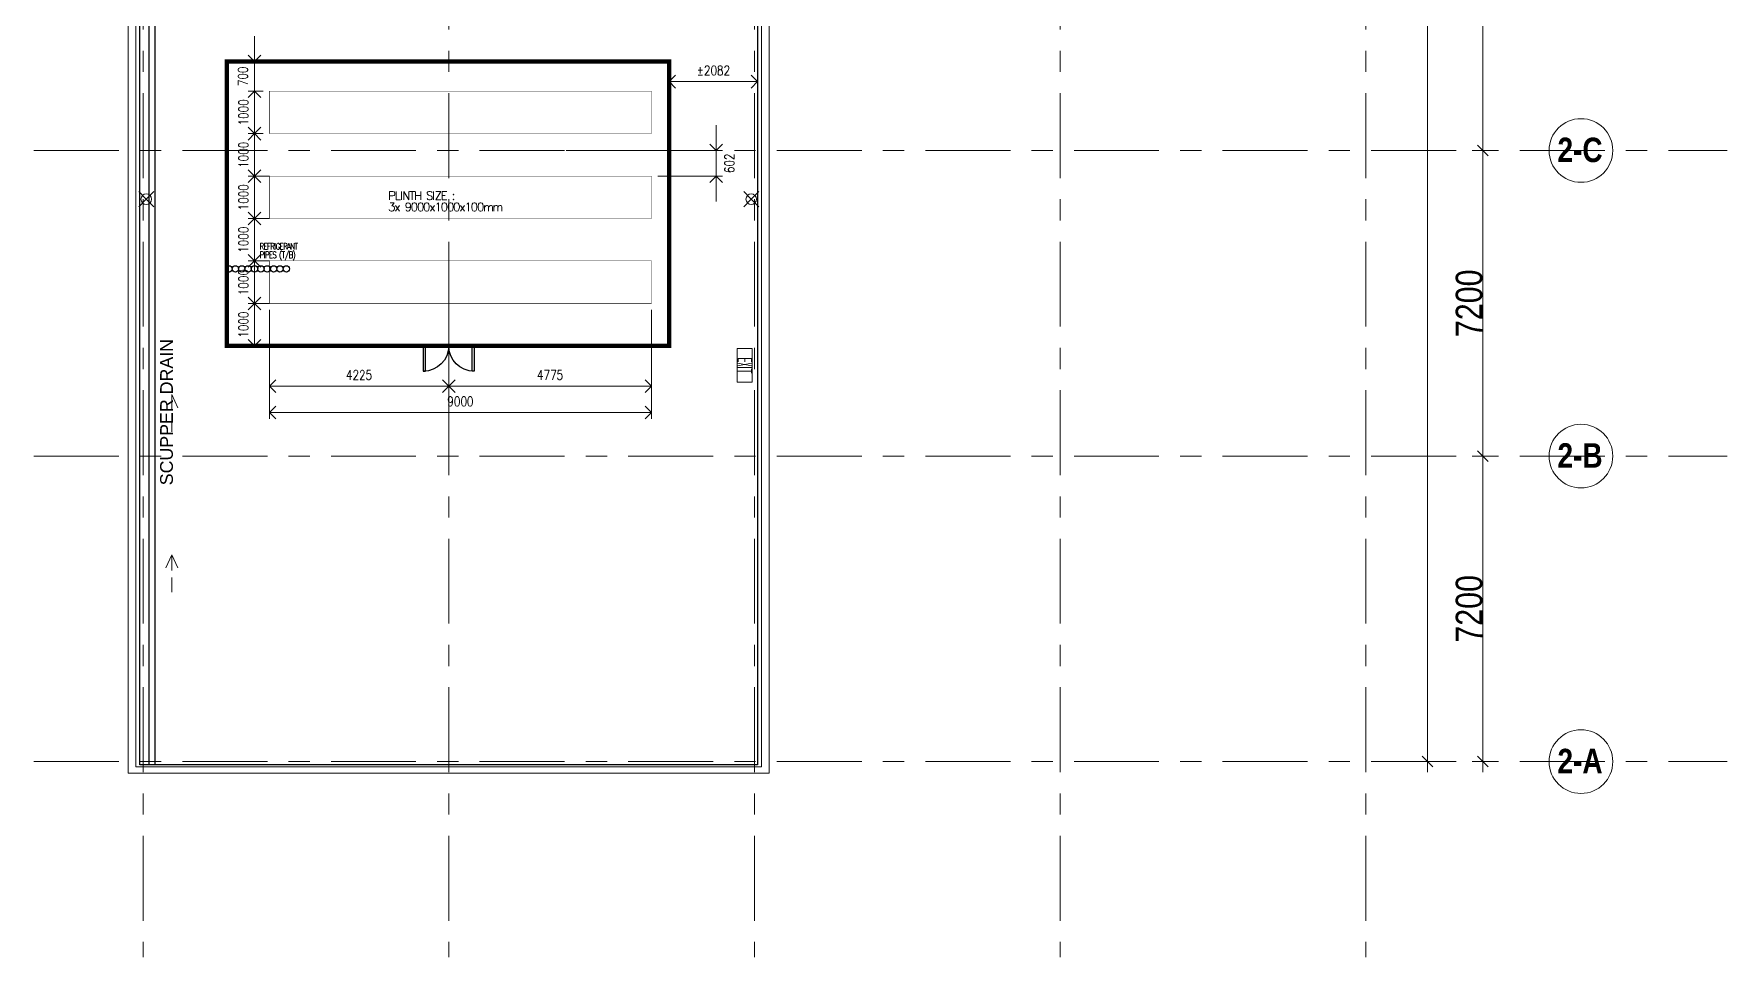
# Model space of a CAD drawing. Header units: millimetres. Extents: x -177800 to -26107, y -132450 to -18386.
# Drawn here: x -65991 to -26107, y -122559 to -100804 of the extents above; entities that cross this region are included whole.
import ezdxf
from ezdxf.lldxf.tags import DXFTag

# ---------------------------------------------------------------- set-up
doc = ezdxf.new("R2010")
doc.units = ezdxf.units.MM
doc.linetypes.add('IDA - Grid Line', pattern=[3500, 2000, -500, 500, -500])
doc.linetypes.add('IDA - Hidden 065', pattern=[537.5, 375, -162.5])
for name, color, linetype, lineweight in [('A-_ANOT----_A', 7, 'Continuous', 9), ('A-_ANOT----_D', 7, 'Continuous', 9), ('M-ACMV TEXT', 7, 'Continuous', 5), ('S-_ANOTGRID_E', 7, 'Continuous', 9)]:
    doc.layers.add(name, color=color, linetype=linetype, lineweight=lineweight)
for name, color, linetype, lineweight, true_color in [('A-_DETA----_E-4', 6, 'IDA - Hidden 065', 9, 0xff00ff), ('A-_DETA----_ED-1', 1, 'Continuous', 9, 0xff0000), ('A-_FURT----_E-1', 1, 'Continuous', 9, 0xff0000), ('A-_WALL----_E', 6, 'Continuous', 9, 0xff00ff), ('E-_LIGT----_E', 1, 'Continuous', 9, 0xff0000), ('S-_ANOTGRID_E-1', 9, 'IDA - Grid Line', 9, 0x808080)]:
    doc.layers.add(name, color=color, linetype=linetype, lineweight=lineweight, true_color=true_color)
for name, color, linetype in [('FENCE LINE', 7, 'S-FENCE'), ('M-_DWAT FHP', 1, 'Continuous'), ('M-ACMV_Plinth', 5, 'Continuous'), ('M-ACMV_Ref Pipe', 134, '500-1-RP')]:
    doc.layers.add(name, color=color, linetype=linetype)
doc.styles.add('Arial', font='arial.ttf', dxfattribs={"height": 300})
doc.styles.add('Arial Narrow', font='ARIALN.TTF', dxfattribs={"height": 625})
doc.styles.add('Arial Narrow_B', font='ARIALNB.TTF', dxfattribs={"height": 575})
doc.styles.add('Arial_3', font='arial.ttf', dxfattribs={"width": 0.8, "height": 5})
doc.styles.add('ROMANS', font='romans.shx', dxfattribs={"width": 0.8})
doc.styles.add('TW_Romans', font='romans.shx', dxfattribs={"width": 0.8})
doc.linetypes.add('500-1-RP', pattern='A,0.75,-0.5,0.75,-0.5,0.75,-0.5,0.75,-1.7,["RP",Standard,S=1,R=0,X=-1,Y=-0.5],-1.7', length=7.9)
tags = doc.linetypes.add('S-FENCE', pattern='A,0.3,-0.1,["/",Standard,S=0.1,R=0,X=-0.05,Y=-0.05],-0.1', length=0.5).pattern_tags.tags
tags[15:16] = [DXFTag(74, 4), DXFTag(75, 0), DXFTag(340, '0'), DXFTag(46, 1.0), DXFTag(50, 0.0), DXFTag(44, 0.0), DXFTag(45, 0.0)]
tags[4:5] = [DXFTag(74, 4), DXFTag(75, 0), DXFTag(340, '0'), DXFTag(46, 1.0), DXFTag(50, 0.0), DXFTag(44, 0.0), DXFTag(45, 0.0)]
doc.dimstyles.new('TW_150_Arr', dxfattribs={"dimscale": 150, "dimtxt": 2, "dimasz": 2, "dimexe": 1, "dimexo": 1, "dimgap": 1, "dimtad": 1, "dimdec": 0, "dimtxsty": 'TW_Romans', "dimcen": 0, "dimclrd": 8, "dimclre": 8, "dimclrt": 7, "dimadec": 0, "dimazin": 2, "dimtfac": 1, "dimtdec": 0, "dimtmove": 2, "dimatfit": 3, "dimfxl": 1, "dimlwd": 13, "dimlwe": 13, "dimarcsym": 0})

# ---------------------------------------------------------------- blocks, each defined once
blk = doc.blocks.new('IDA- Fire Extinguisher - 3kg AB-3508500-BLK 2 LOWER ROOF PLAN')
at = {"layer": 'A-_DETA----_ED-1'}
for p in [(-177, 377), (-177, 23), (177, 377), (177, 23)]:
    blk.add_line(p, (0, 200), dxfattribs=at)
blk.add_circle((0, 200), 125, dxfattribs=at)
blk = doc.blocks.new('IDA - Exit Sign - IDA - Exit Sign - One Side-3529375-BLK 2 LOWER ROOF PLAN')
at = {"layer": 'A-_DETA----_ED-1'}
for p, q in [((-164, -365), (-164, -683)), ((-84, -365), (-164, -365)), ((-49, -363), (14, -688)), ((14, -363), (-49, -688)), ((55, -363), (55, -688)), ((185, -365), (85, -365)), ((135, -365), (135, -688)), ((-84, -525), (-164, -525)), ((-164, -683), (-84, -683))]:
    blk.add_line(p, q, dxfattribs=at)
at = {"layer": 'E-_LIGT----_E'}
for p, q in [((-400, -700), (-400, -350)), ((-400, -350), (400, -350)), ((400, -350), (400, -700)), ((400, -700), (-400, -700))]:
    blk.add_line(p, q, dxfattribs=at)
blk = doc.blocks.new('_Oblique')
at = {"color": 0, "linetype": 'ByBlock', "lineweight": -2}
blk.add_line((-0.5, -0.5), (0.5, 0.5), dxfattribs=at)
blk = doc.blocks.new('_Open90')
at = {"color": 0, "linetype": 'ByBlock', "lineweight": -2}
for p, q in [((0, 0), (-1, 0)), ((-0.5, 0.5), (0, 0)), ((0, 0), (-0.5, -0.5))]:
    blk.add_line(p, q, dxfattribs=at)
blk = doc.blocks.new('*D226')
at = {"layer": 'Defpoints', "color": 0, "transparency": 16777216}
for p in [(-60443, -107155), (-51443, -107155), (-51443, -109726)]:
    blk.add_point(p, dxfattribs=at)
at = {"layer": 'M-_DWAT FHP', "color": 8, "lineweight": 13, "transparency": 16777216}
for p, q in [((-60443, -107305), (-60443, -109876)), ((-51443, -107305), (-51443, -109876)), ((-60143, -109726), (-51743, -109726))]:
    blk.add_line(p, q, dxfattribs=at)
at = {"layer": 'M-_DWAT FHP', "color": 8, "lineweight": 13, "transparency": 16777216, "xscale": 300, "yscale": 300, "zscale": 300, "rotation": 180}
blk.add_blockref('_Open90', (-60443, -109726), dxfattribs=at)
at = {"layer": 'M-_DWAT FHP', "color": 8, "lineweight": 13, "transparency": 16777216, "xscale": 300, "yscale": 300, "zscale": 300}
blk.add_blockref('_Open90', (-51443, -109726), dxfattribs=at)
at = {"layer": 'M-_DWAT FHP', "transparency": 16777216, "insert": (-55943, -109464), "char_height": 225, "attachment_point": 5, "style": 'TW_Romans'}
blk.add_mtext('9000', dxfattribs=at)
blk = doc.blocks.new('*D227')
at = {"layer": 'Defpoints', "color": 0, "transparency": 16777216}
for p in [(-60443, -102155), (-60793, -103155), (-60443, -103155)]:
    blk.add_point(p, dxfattribs=at)
at = {"layer": 'M-_DWAT FHP', "color": 8, "lineweight": 13, "transparency": 16777216}
for p, q in [((-60593, -102155), (-60943, -102155)), ((-60793, -102455), (-60793, -102855)), ((-60593, -103155), (-60943, -103155))]:
    blk.add_line(p, q, dxfattribs=at)
at = {"layer": 'M-_DWAT FHP', "color": 8, "lineweight": 13, "transparency": 16777216, "xscale": 300, "yscale": 300, "zscale": 300}
for p, rotation in [((-60793, -102155), 90), ((-60793, -103155), 270)]:
    blk.add_blockref('_Open90', p, dxfattribs=dict(at, rotation=rotation))
at = {"layer": 'M-_DWAT FHP', "transparency": 16777216, "insert": (-61055, -102655), "char_height": 225, "attachment_point": 5, "rotation": 90, "style": 'TW_Romans'}
blk.add_mtext('1000', dxfattribs=at)
blk = doc.blocks.new('*D216')
at = {"layer": 'Defpoints', "color": 0, "transparency": 16777216}
for p in [(-60443, -103155), (-60793, -104155), (-60293, -104155)]:
    blk.add_point(p, dxfattribs=at)
at = {"layer": 'M-_DWAT FHP', "color": 8, "lineweight": 13, "transparency": 16777216}
for p, q in [((-60593, -103155), (-60943, -103155)), ((-60793, -103455), (-60793, -103855)), ((-60443, -104155), (-60943, -104155))]:
    blk.add_line(p, q, dxfattribs=at)
at = {"layer": 'M-_DWAT FHP', "color": 8, "lineweight": 13, "transparency": 16777216, "xscale": 300, "yscale": 300, "zscale": 300}
for p, rotation in [((-60793, -103155), 90), ((-60793, -104155), 270)]:
    blk.add_blockref('_Open90', p, dxfattribs=dict(at, rotation=rotation))
at = {"layer": 'M-_DWAT FHP', "transparency": 16777216, "insert": (-61055, -103655), "char_height": 225, "attachment_point": 5, "rotation": 90, "style": 'TW_Romans'}
blk.add_mtext('1000', dxfattribs=at)
blk = doc.blocks.new('*D217')
at = {"layer": 'Defpoints', "color": 0, "transparency": 16777216}
for p in [(-60293, -104155), (-60793, -105155), (-60293, -105155)]:
    blk.add_point(p, dxfattribs=at)
at = {"layer": 'M-_DWAT FHP', "color": 8, "lineweight": 13, "transparency": 16777216}
for p, q in [((-60443, -104155), (-60943, -104155)), ((-60793, -104455), (-60793, -104855)), ((-60443, -105155), (-60943, -105155))]:
    blk.add_line(p, q, dxfattribs=at)
at = {"layer": 'M-_DWAT FHP', "color": 8, "lineweight": 13, "transparency": 16777216, "xscale": 300, "yscale": 300, "zscale": 300}
for p, rotation in [((-60793, -104155), 90), ((-60793, -105155), 270)]:
    blk.add_blockref('_Open90', p, dxfattribs=dict(at, rotation=rotation))
at = {"layer": 'M-_DWAT FHP', "transparency": 16777216, "insert": (-61055, -104655), "char_height": 225, "attachment_point": 5, "rotation": 90, "style": 'TW_Romans'}
blk.add_mtext('1000', dxfattribs=at)
blk = doc.blocks.new('*D218')
at = {"layer": 'Defpoints', "color": 0, "transparency": 16777216}
for p in [(-60293, -105155), (-60793, -106155), (-60293, -106155)]:
    blk.add_point(p, dxfattribs=at)
at = {"layer": 'M-_DWAT FHP', "color": 8, "lineweight": 13, "transparency": 16777216}
for p, q in [((-60443, -105155), (-60943, -105155)), ((-60793, -105455), (-60793, -105855)), ((-60443, -106155), (-60943, -106155))]:
    blk.add_line(p, q, dxfattribs=at)
at = {"layer": 'M-_DWAT FHP', "color": 8, "lineweight": 13, "transparency": 16777216, "xscale": 300, "yscale": 300, "zscale": 300}
for p, rotation in [((-60793, -105155), 90), ((-60793, -106155), 270)]:
    blk.add_blockref('_Open90', p, dxfattribs=dict(at, rotation=rotation))
at = {"layer": 'M-_DWAT FHP', "transparency": 16777216, "insert": (-61055, -105655), "char_height": 225, "attachment_point": 5, "rotation": 90, "style": 'TW_Romans'}
blk.add_mtext('1000', dxfattribs=at)
blk = doc.blocks.new('*D219')
at = {"layer": 'Defpoints', "color": 0, "transparency": 16777216}
for p in [(-60293, -106155), (-60793, -107155), (-60293, -107155)]:
    blk.add_point(p, dxfattribs=at)
at = {"layer": 'M-_DWAT FHP', "color": 8, "lineweight": 13, "transparency": 16777216}
for p, q in [((-60443, -106155), (-60943, -106155)), ((-60793, -106455), (-60793, -106855)), ((-60443, -107155), (-60943, -107155))]:
    blk.add_line(p, q, dxfattribs=at)
at = {"layer": 'M-_DWAT FHP', "color": 8, "lineweight": 13, "transparency": 16777216, "xscale": 300, "yscale": 300, "zscale": 300}
for p, rotation in [((-60793, -106155), 90), ((-60793, -107155), 270)]:
    blk.add_blockref('_Open90', p, dxfattribs=dict(at, rotation=rotation))
at = {"layer": 'M-_DWAT FHP', "transparency": 16777216, "insert": (-61055, -106655), "char_height": 225, "attachment_point": 5, "rotation": 90, "style": 'TW_Romans'}
blk.add_mtext('1000', dxfattribs=at)
blk = doc.blocks.new('DR')
at = {"layer": 'FENCE LINE'}
for p, q in [((-32065, -89668), (-32065, -90268)), ((-32015, -90268), (-32015, -89668)), ((-30915, -90268), (-30915, -89668)), ((-30865, -89668), (-30865, -90268)), ((-32065, -90268), (-32015, -90268)), ((-30865, -90268), (-30915, -90268))]:
    blk.add_line(p, q, dxfattribs=at)
for centre, start, end in [((-32065, -89668), 270, 0), ((-30865, -89668), 180, 270)]:
    blk.add_arc(centre, 600, start, end, dxfattribs=at)
blk = doc.blocks.new('*D220')
at = {"layer": 'Defpoints', "color": 0, "transparency": 16777216}
for p in [(-56218, -107155), (-51443, -107155), (-56218, -109104)]:
    blk.add_point(p, dxfattribs=at)
at = {"layer": 'M-_DWAT FHP', "color": 8, "lineweight": 13, "transparency": 16777216}
for p, q in [((-56218, -107305), (-56218, -109254)), ((-51443, -107305), (-51443, -109254)), ((-51743, -109104), (-55918, -109104))]:
    blk.add_line(p, q, dxfattribs=at)
at = {"layer": 'M-_DWAT FHP', "color": 8, "lineweight": 13, "transparency": 16777216, "xscale": 300, "yscale": 300, "zscale": 300, "rotation": 180}
blk.add_blockref('_Open90', (-56218, -109104), dxfattribs=at)
at = {"layer": 'M-_DWAT FHP', "color": 8, "lineweight": 13, "transparency": 16777216, "xscale": 300, "yscale": 300, "zscale": 300}
blk.add_blockref('_Open90', (-51443, -109104), dxfattribs=at)
at = {"layer": 'M-_DWAT FHP', "transparency": 16777216, "insert": (-53831, -108841), "char_height": 225, "attachment_point": 5, "style": 'TW_Romans'}
blk.add_mtext('4775', dxfattribs=at)
blk = doc.blocks.new('*D221')
at = {"layer": 'Defpoints', "color": 0, "transparency": 16777216}
for p in [(-60443, -107155), (-60443, -109104), (-56218, -110271)]:
    blk.add_point(p, dxfattribs=at)
at = {"layer": 'M-_DWAT FHP', "color": 8, "lineweight": 13, "transparency": 16777216}
for p, q in [((-60443, -107305), (-60443, -109254)), ((-56518, -109104), (-60143, -109104)), ((-56218, -110121), (-56218, -108954))]:
    blk.add_line(p, q, dxfattribs=at)
at = {"layer": 'M-_DWAT FHP', "color": 8, "lineweight": 13, "transparency": 16777216, "xscale": 300, "yscale": 300, "zscale": 300, "rotation": 180}
blk.add_blockref('_Open90', (-60443, -109104), dxfattribs=at)
at = {"layer": 'M-_DWAT FHP', "color": 8, "lineweight": 13, "transparency": 16777216, "xscale": 300, "yscale": 300, "zscale": 300}
blk.add_blockref('_Open90', (-56218, -109104), dxfattribs=at)
at = {"layer": 'M-_DWAT FHP', "transparency": 16777216, "insert": (-58331, -108841), "char_height": 225, "attachment_point": 5, "style": 'TW_Romans'}
blk.add_mtext('4225', dxfattribs=at)
blk = doc.blocks.new('*D222')
at = {"layer": 'Defpoints', "color": 0, "transparency": 16777216}
for p in [(-53600, -103552), (-49920, -103552), (-51443, -104155)]:
    blk.add_point(p, dxfattribs=at)
at = {"layer": 'M-_DWAT FHP', "color": 8, "lineweight": 13, "transparency": 16777216}
for p, q in [((-49920, -103252), (-49920, -102952)), ((-53450, -103552), (-49770, -103552)), ((-49920, -104155), (-49920, -103552)), ((-51293, -104155), (-49770, -104155)), ((-49920, -104455), (-49920, -104755))]:
    blk.add_line(p, q, dxfattribs=at)
at = {"layer": 'M-_DWAT FHP', "color": 8, "lineweight": 13, "transparency": 16777216, "xscale": 300, "yscale": 300, "zscale": 300}
for p, rotation in [((-49920, -103552), 270), ((-49920, -104155), 90)]:
    blk.add_blockref('_Open90', p, dxfattribs=dict(at, rotation=rotation))
at = {"layer": 'M-_DWAT FHP', "transparency": 16777216, "insert": (-49608, -103854), "char_height": 225, "attachment_point": 5, "rotation": 90, "style": 'TW_Romans'}
blk.add_mtext('602', dxfattribs=at)
blk = doc.blocks.new('*D230')
at = {"layer": 'Defpoints', "color": 0, "transparency": 16777216}
for p in [(-60443, -107155), (-60793, -108155), (-60443, -108155)]:
    blk.add_point(p, dxfattribs=at)
at = {"layer": 'M-_DWAT FHP', "color": 8, "lineweight": 13, "transparency": 16777216}
for p, q in [((-60593, -107155), (-60943, -107155)), ((-60793, -107455), (-60793, -107855)), ((-60593, -108155), (-60943, -108155))]:
    blk.add_line(p, q, dxfattribs=at)
at = {"layer": 'M-_DWAT FHP', "color": 8, "lineweight": 13, "transparency": 16777216, "xscale": 300, "yscale": 300, "zscale": 300}
for p, rotation in [((-60793, -107155), 90), ((-60793, -108155), 270)]:
    blk.add_blockref('_Open90', p, dxfattribs=dict(at, rotation=rotation))
at = {"layer": 'M-_DWAT FHP', "transparency": 16777216, "insert": (-61055, -107655), "char_height": 225, "attachment_point": 5, "rotation": 90, "style": 'TW_Romans'}
blk.add_mtext('1000', dxfattribs=at)
blk = doc.blocks.new('*D231')
at = {"layer": 'Defpoints', "color": 0, "transparency": 16777216}
for p in [(-60793, -101455), (-60443, -101455), (-60443, -102155)]:
    blk.add_point(p, dxfattribs=at)
at = {"layer": 'M-_DWAT FHP', "color": 8, "lineweight": 13, "transparency": 16777216}
for p, q in [((-60793, -101155), (-60793, -100855)), ((-60593, -101455), (-60943, -101455)), ((-60793, -102155), (-60793, -101455)), ((-60593, -102155), (-60943, -102155)), ((-60793, -102455), (-60793, -102755))]:
    blk.add_line(p, q, dxfattribs=at)
at = {"layer": 'M-_DWAT FHP', "color": 8, "lineweight": 13, "transparency": 16777216, "xscale": 300, "yscale": 300, "zscale": 300}
for p, rotation in [((-60793, -101455), 270), ((-60793, -102155), 90)]:
    blk.add_blockref('_Open90', p, dxfattribs=dict(at, rotation=rotation))
at = {"layer": 'M-_DWAT FHP', "transparency": 16777216, "insert": (-61066, -101805), "char_height": 225, "attachment_point": 5, "rotation": 90, "style": 'TW_Romans'}
blk.add_mtext('700', dxfattribs=at)

msp = doc.modelspace()

# ---------------------------------------------------------------- linework, layer by layer
at = {"color": 5}
for p, q in [((-63281.7, -38670.9), (-63281.7, -118020.9)), ((-63131.7, -118020.9), (-63131.7, -38670.9)), ((-63281.7, -118020.9), (-63131.7, -118020.9))]:
    msp.add_line(p, q, dxfattribs=at)
at = {"layer": 'A-_ANOT----_D'}
for p, q in [((-33163.9, -38502.4), (-33163.9, -118202.4)), ((-31863.9, -96102.4), (-31863.9, -103802.4)), ((-31812.1, -103552.4), (-32113.9, -103552.4)), ((-31812.1, -103552.4), (-32113.9, -103552.4)), ((-31863.9, -103302.4), (-31863.9, -111002.4)), ((-31812.1, -110752.4), (-32113.9, -110752.4)), ((-31812.1, -110752.4), (-32113.9, -110752.4)), ((-31863.9, -110502.4), (-31863.9, -118202.4)), ((-33112.1, -117952.4), (-33413.9, -117952.4)), ((-31812.1, -117952.4), (-32113.9, -117952.4))]:
    msp.add_line(p, q, dxfattribs=at)
at = {"layer": 'A-_DETA----_E-4'}
for p, q in [((-62739.5, -109304.2), (-62739.5, -110184.2)), ((-62739.5, -109304.2), (-62595.8, -109612.3)), ((-62739.5, -113077.6), (-62883.1, -113385.7)), ((-62739.5, -113077.6), (-62739.5, -113957.6)), ((-62739.5, -113077.6), (-62595.8, -113385.7))]:
    msp.add_line(p, q, dxfattribs=at)
at = {"layer": 'A-_WALL----_E'}
for p, q in [((-63768.5, -118227.4), (-63768.5, -38477.4)), ((-63588.5, -38627.4), (-63588.5, -118077.4)), ((-48848.5, -118077.4), (-48848.5, -99502.4)), ((-48668.5, -99652.4), (-48668.5, -118227.4)), ((-63768.5, -118227.4), (-63543.5, -118227.4)), ((-63588.5, -118077.4), (-48848.5, -118077.4)), ((-48893.5, -118227.4), (-63543.5, -118227.4)), ((-48893.5, -118227.4), (-48668.5, -118227.4))]:
    msp.add_line(p, q, dxfattribs=at)
at = {"layer": 'FENCE LINE', "color": 5, "ltscale": 2500, "const_width": 100}
msp.add_lwpolyline([(-61443.5, -101454.6), (-51025.5, -101454.6), (-51025.5, -108154.6), (-61443.5, -108154.6)], close=True, dxfattribs=at)
at = {"layer": 'M-_DWAT FHP'}
for p, q in [((-63493.5, -118027.4), (-63493.5, -38677.4)), ((-48943.5, -99502.4), (-48943.5, -118027.4)), ((-48943.5, -118027.4), (-63493.5, -118027.4))]:
    msp.add_line(p, q, dxfattribs=at)
at = {"layer": 'M-_DWAT FHP', "color": 8, "lineweight": 13}
for p, q in [((-48943.5, -99652.4), (-48943.5, -102079.7)), ((-51025.5, -102352.4), (-51025.5, -101779.7)), ((-49243.5, -101929.7), (-50725.5, -101929.7))]:
    msp.add_line(p, q, dxfattribs=at)
at = {"layer": 'M-ACMV_Plinth', "color": 7, "const_width": 10}
for points in [[(-60443.5, -102154.6), (-51443.5, -102154.6), (-51443.5, -103154.6), (-60443.5, -103154.6)], [(-60443.5, -104154.6), (-51443.5, -104154.6), (-51443.5, -105154.6), (-60443.5, -105154.6)], [(-60443.5, -106154.6), (-51443.5, -106154.6), (-51443.5, -107154.6), (-60443.5, -107154.6)]]:
    msp.add_lwpolyline(points, close=True, dxfattribs=at)
at = {"layer": 'M-ACMV_Ref Pipe', "color": 6, "linetype": 'Continuous'}
for centre in [(-61393.5, -106341.6), (-61243.5, -106341.6), (-61093.5, -106341.6), (-60943.5, -106341.6), (-60793.5, -106341.6), (-60643.5, -106341.6), (-60493.5, -106341.6), (-60343.5, -106341.6), (-60193.5, -106341.6), (-60043.5, -106341.6)]:
    msp.add_circle(centre, 75, dxfattribs=at)
at = {"layer": 'S-_ANOTGRID_E'}
for centre in [(-29549.9, -103552.4), (-29549.9, -110752.4), (-29549.9, -117952.4)]:
    msp.add_circle(centre, 750, dxfattribs=at)
at = {"layer": 'S-_ANOTGRID_E-1'}
for p, q in [((-63418.5, -35701.2), (-63418.5, -122559.3)), ((-56218.5, -35701.2), (-56218.5, -122559.3)), ((-49018.5, -35701.2), (-49018.5, -122559.3)), ((-41818.5, -35701.2), (-41818.5, -122559.3)), ((-34618.5, -35701.2), (-34618.5, -122559.3)), ((-65990.6, -103552.4), (-26107.5, -103552.4)), ((-65990.6, -110752.4), (-26107.5, -110752.4)), ((-65990.6, -117952.4), (-26107.5, -117952.4))]:
    msp.add_line(p, q, dxfattribs=at)

# ---------------------------------------------------------------- block references
at = {"xscale": -1}
msp.add_blockref('DR', (-87683.3, -18486.9), dxfattribs=at)
at = {"layer": 'A-_ANOT----_D', "xscale": 250, "yscale": 250, "zscale": 250}
for p, rotation in [((-31863.9, -103552.4), 270), ((-31863.9, -103552.4), 90), ((-31863.9, -110752.4), 270), ((-31863.9, -110752.4), 90), ((-33163.9, -117952.4), 270), ((-31863.9, -117952.4), 270)]:
    msp.add_blockref('_Oblique', p, dxfattribs=dict(at, rotation=rotation))
at = {"layer": 'A-_FURT----_E-1'}
for name, p, rotation in [('IDA- Fire Extinguisher - 3kg AB-3508500-BLK 2 LOWER ROOF PLAN', (-63543.5, -104698.9), 270), ('IDA- Fire Extinguisher - 3kg AB-3508500-BLK 2 LOWER ROOF PLAN', (-48893.5, -104698.9), 90), ('IDA - Exit Sign - IDA - Exit Sign - One Side-3529375-BLK 2 LOWER ROOF PLAN', (-48721.9, -108614.2), 270)]:
    msp.add_blockref(name, p, dxfattribs=dict(at, rotation=rotation))
at = {"layer": 'M-_DWAT FHP', "color": 8, "lineweight": 13, "xscale": 300, "yscale": 300, "zscale": 300, "rotation": 180}
msp.add_blockref('_Open90', (-51025.5, -101929.7), dxfattribs=at)
at = {"layer": 'M-_DWAT FHP', "color": 8, "lineweight": 13, "xscale": 300, "yscale": 300, "zscale": 300}
msp.add_blockref('_Open90', (-48943.5, -101929.7), dxfattribs=at)

# ---------------------------------------------------------------- texts
at = {"layer": 'A-_ANOT----_A', "style": 'Arial_3'}
msp.add_text('SCUPPER DRAIN', height=300, rotation=90, dxfattribs=at).set_placement((-62716.3, -111440.2))
at = {"layer": 'A-_ANOT----_D', "char_height": 625, "width": 1900.658, "attachment_point": 5, "rotation": 90, "style": 'Arial Narrow'}
for insert in [(-32183, -107152.4), (-32183, -114352.4)]:
    msp.add_mtext('\\A1;7200', dxfattribs=dict(at, insert=insert))
at = {"layer": 'M-_DWAT FHP', "insert": (-49984.5, -101667.2), "char_height": 225, "attachment_point": 5, "style": 'TW_Romans'}
msp.add_mtext('%%P2082', dxfattribs=at)
at = {"layer": 'M-ACMV TEXT', "linetype": 'Continuous', "insert": (-57644.9, -104982), "char_height": 200, "width": 3687.287, "attachment_point": 7, "line_spacing_factor": 0.8, "style": 'Arial'}
msp.add_mtext('{\\Fromans|c0;\\T0.8;PLINTH SIZE : \\P\\C1;3x 9000x1000x100mm }', dxfattribs=at)
at = {"layer": 'M-ACMV TEXT', "insert": (-60674.5, -106136), "char_height": 150, "width": 1208.476, "attachment_point": 7, "line_spacing_factor": 0.8, "style": 'ROMANS'}
msp.add_mtext('{\\T0.8;REFRIGERANT PIPES (T/B)}', dxfattribs=at)
at = {"layer": 'S-_ANOTGRID_E', "style": 'Arial Narrow_B'}
for s, p in [('2-C', (-30102.8, -103825)), ('2-B', (-30102.8, -111025)), ('2-A', (-30102.8, -118225))]:
    msp.add_text(s, height=575, dxfattribs=at).set_placement(p)

# ---------------------------------------------------------------- dimensions: what is measured, and where the dimension line sits
at = {"layer": 'M-_DWAT FHP'}
for base, p1, p2, picture, middle in [((-60792.8, -101454.6), (-60443.5, -102154.6), (-60443.5, -101454.6), '*D231', (-61065.6, -101804.6)), ((-49920.4, -103552.4), (-51443.5, -104154.6), (-53600.2, -103552.4), '*D222', (-49607.9, -103853.5))]:
    dim = msp.add_linear_dim(base=base, p1=p1, p2=p2, angle=90, dimstyle='TW_150_Arr', override={"dimtxt": 1.5, "dimblk1": 'Open90', "dimblk2": 'Open90', "dimsah": 1, "dimclrt": 256}, dxfattribs=at)
    dim.commit()
    dim.dimension.update_dxf_attribs({"geometry": picture, "text_midpoint": middle, "dimtype": 160})
for base, p1, p2, picture, middle in [((-60792.8, -103154.6), (-60443.5, -102154.6), (-60443.5, -103154.6), '*D227', (-61055.3, -102654.6)), ((-60792.8, -104154.6), (-60443.5, -103154.6), (-60293.5, -104154.6), '*D216', (-61055.3, -103654.6)), ((-60792.8, -105154.6), (-60293.5, -104154.6), (-60293.5, -105154.6), '*D217', (-61055.3, -104654.6)), ((-60792.8, -106154.6), (-60293.5, -105154.6), (-60293.5, -106154.6), '*D218', (-61055.3, -105654.6)), ((-60792.8, -107154.6), (-60293.5, -106154.6), (-60293.5, -107154.6), '*D219', (-61055.3, -106654.6)), ((-60792.8, -108154.6), (-60443.5, -107154.6), (-60443.5, -108154.6), '*D230', (-61055.3, -107654.6))]:
    dim = msp.add_linear_dim(base=base, p1=p1, p2=p2, angle=90, dimstyle='TW_150_Arr', override={"dimtxt": 1.5, "dimblk1": 'Open90', "dimblk2": 'Open90', "dimsah": 1, "dimclrt": 256}, dxfattribs=at)
    dim.commit()
    dim.dimension.update_dxf_attribs({"geometry": picture, "text_midpoint": middle})
for base, p1, p2, picture, middle in [((-51443.5, -109726.3), (-60443.5, -107154.6), (-51443.5, -107154.6), '*D226', (-55943.5, -109463.8)), ((-60443.5, -109103.7), (-56218.5, -110270.8), (-60443.5, -107154.6), '*D221', (-58331, -108841.2)), ((-56218.5, -109103.7), (-51443.5, -107154.6), (-56218.5, -107154.6), '*D220', (-53831, -108841.2))]:
    dim = msp.add_linear_dim(base=base, p1=p1, p2=p2, dimstyle='TW_150_Arr', override={"dimtxt": 1.5, "dimblk1": 'Open90', "dimblk2": 'Open90', "dimsah": 1, "dimclrt": 256}, dxfattribs=at)
    dim.commit()
    dim.dimension.update_dxf_attribs({"geometry": picture, "text_midpoint": middle})

doc.saveas('drawing.dxf')
